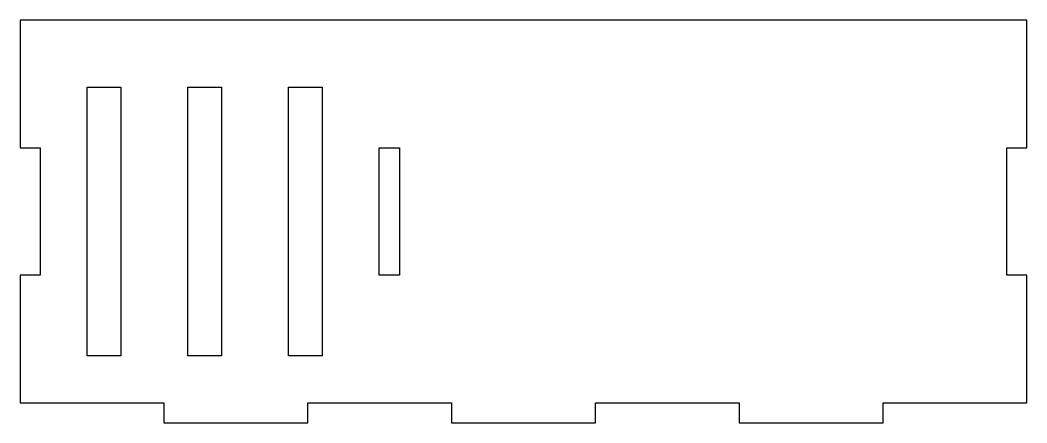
# Model space of a CAD drawing. Header units: millimetres. Extents: x -150 to 0, y 0 to 60.
import ezdxf

# ---------------------------------------------------------------- set-up
doc = ezdxf.new("R2010")
doc.units = ezdxf.units.MM
doc.layers.get('0').update_dxf_attribs({"linetype": 'CONTINUOUS'})

msp = doc.modelspace()

# ---------------------------------------------------------------- linework, layer by layer
for points in [[(-150, 41), (-147, 41), (-147, 22), (-150, 22), (-150, 3), (-128.57, 3), (-128.57, 0), (-107.14, 0), (-107.14, 3), (-85.71, 3), (-85.71, 0), (-64.29, 0), (-64.29, 3), (-42.86, 3), (-42.86, 0), (-21.43, 0), (-21.43, 3), (0, 3), (0, 22), (-3, 22), (-3, 41), (0, 41), (0, 60), (-150, 60)], [(-135, 50), (-135, 10), (-140, 10), (-140, 50)], [(-120, 50), (-120, 10), (-125, 10), (-125, 50)], [(-110, 50), (-105, 50), (-105, 10), (-110, 10)], [(-93.5, 22), (-96.5, 22), (-96.5, 41), (-93.5, 41)]]:
    msp.add_lwpolyline(points, close=True)

doc.saveas('drawing.dxf')
